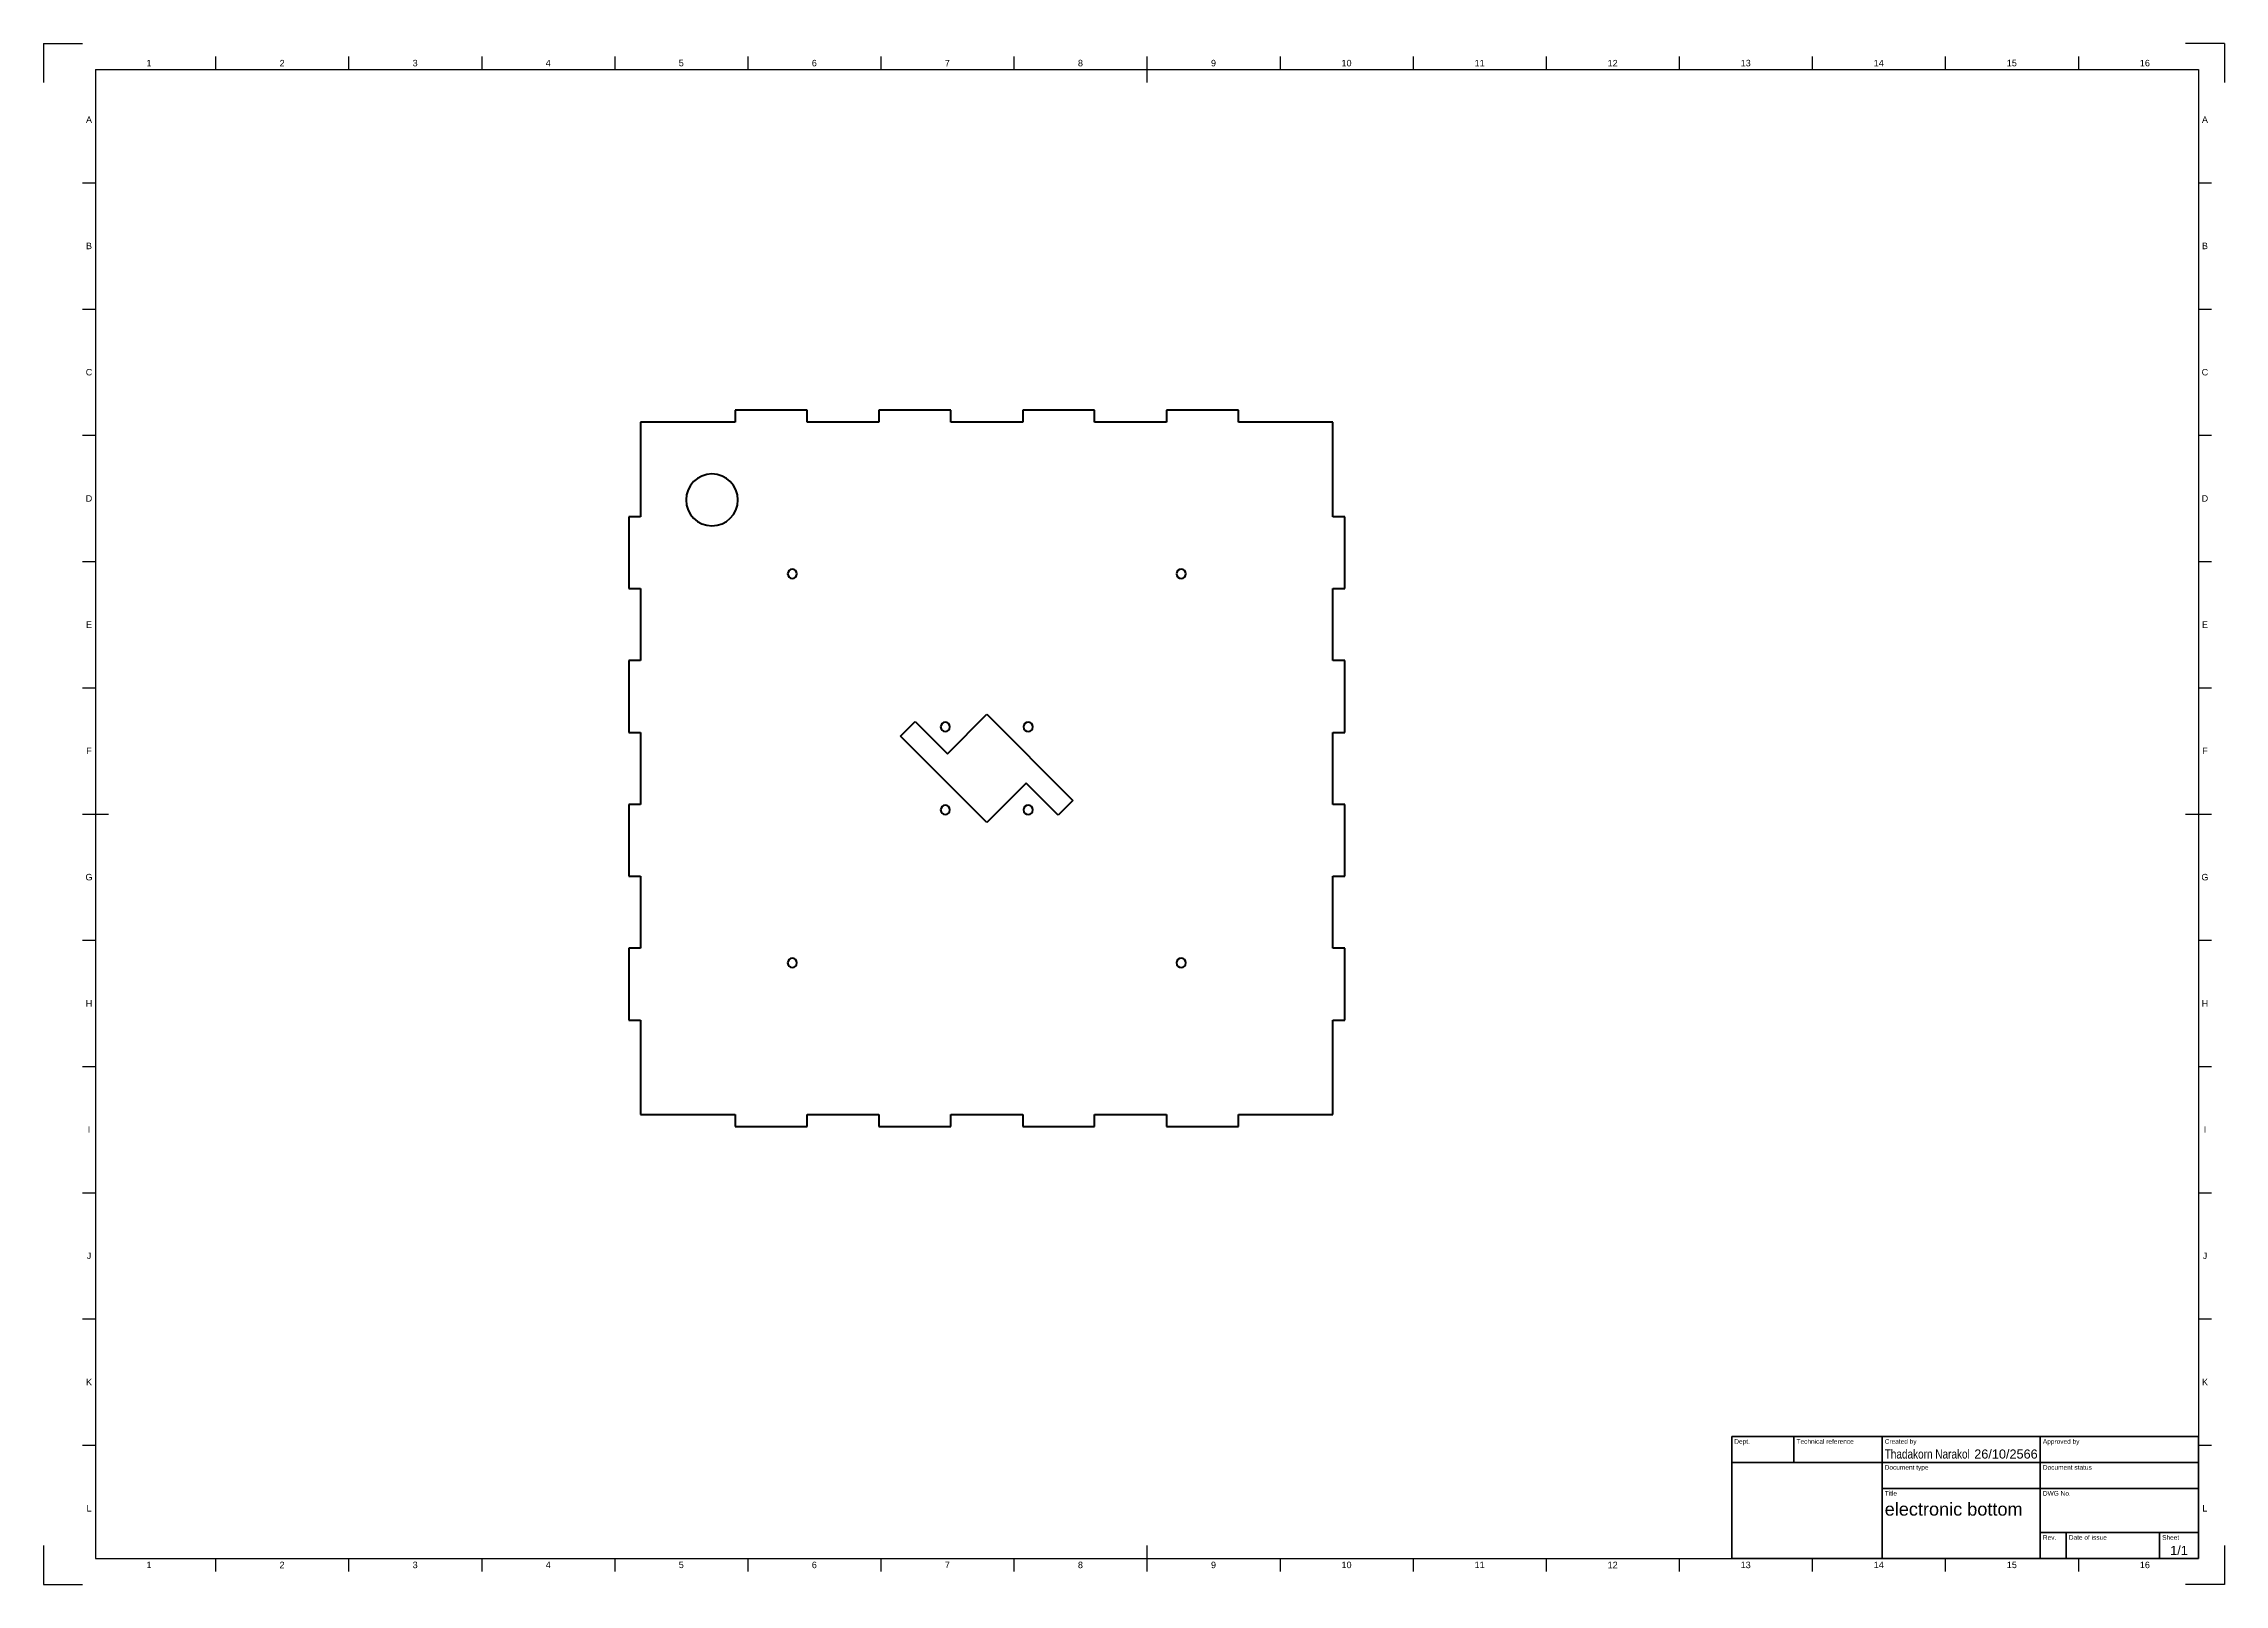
# Model space of a CAD drawing. Header units: millimetres. Extents: x 0 to 841, y 0 to 594.
import ezdxf
from ezdxf.enums import TextEntityAlignment as Align

# ---------------------------------------------------------------- set-up
doc = ezdxf.new("R2010")
doc.units = ezdxf.units.MM
doc.header["$LTSCALE"] = 0.75
for name, color, linetype, lineweight in [('BORDER', 7, 'Continuous', 25), ('TITLEBLOCK', 7, 'Continuous', 35), ('Visible', 7, 'Continuous', 50)]:
    doc.layers.add(name, color=color, linetype=linetype, lineweight=lineweight)
doc.styles.add('FusionTitle', font='arial.ttf')

# ---------------------------------------------------------------- blocks, each defined once
blk = doc.blocks.new('ISO_A1_SHEET')
at = {"layer": 'BORDER'}
for p, q in [((66.3125, 589), (66.3125, 584)), ((117.625, 589), (117.625, 584)), ((168.9375, 589), (168.9375, 584)), ((220.25, 589), (220.25, 584)), ((271.5625, 589), (271.5625, 584)), ((322.875, 589), (322.875, 584)), ((374.1875, 589), (374.1875, 584)), ((425.5, 589), (425.5, 579)), ((476.8125, 589), (476.8125, 584)), ((528.125, 589), (528.125, 584)), ((579.4375, 589), (579.4375, 584)), ((630.75, 589), (630.75, 584)), ((682.0625, 589), (682.0625, 584)), ((733.375, 589), (733.375, 584)), ((784.6875, 589), (784.6875, 584)), ((20, 584), (831, 584)), ((20, 584), (20, 10)), ((831, 584), (831, 10)), ((15, 540.333333), (20, 540.333333)), ((831, 540.333333), (836, 540.333333)), ((15, 491.666666), (20, 491.666666)), ((831, 491.666666), (836, 491.666666)), ((15, 443), (20, 443)), ((831, 443), (836, 443)), ((15, 394.333333), (20, 394.333333)), ((831, 394.333333), (836, 394.333333)), ((15, 345.666667), (20, 345.666667)), ((831, 345.666667), (836, 345.666667)), ((15, 297), (25, 297)), ((826, 297), (836, 297)), ((15, 248.333333), (20, 248.333333)), ((831, 248.333333), (836, 248.333333)), ((15, 199.666667), (20, 199.666667)), ((831, 199.666667), (836, 199.666667)), ((15, 151), (20, 151)), ((831, 151), (836, 151)), ((15, 102.333334), (20, 102.333334)), ((831, 102.333334), (836, 102.333334)), ((15, 53.666667), (20, 53.666667)), ((831, 53.666667), (836, 53.666667)), ((20, 10), (831, 10)), ((66.3125, 10), (66.3125, 5)), ((117.625, 10), (117.625, 5)), ((168.9375, 10), (168.9375, 5)), ((220.25, 10), (220.25, 5)), ((271.5625, 10), (271.5625, 5)), ((322.875, 10), (322.875, 5)), ((374.1875, 10), (374.1875, 5)), ((425.5, 15), (425.5, 5)), ((476.8125, 10), (476.8125, 5)), ((528.125, 10), (528.125, 5)), ((579.4375, 10), (579.4375, 5)), ((630.75, 10), (630.75, 5)), ((682.0625, 10), (682.0625, 5)), ((733.375, 10), (733.375, 5)), ((784.6875, 10), (784.6875, 5))]:
    blk.add_line(p, q, dxfattribs=at)
at = {"layer": 'Defpoints'}
for p, q in [((0, 594), (15, 594)), ((0, 594), (0, 579)), ((841, 594), (826, 594)), ((841, 594), (841, 579)), ((0, 15), (0, 0)), ((841, 15), (841, 0)), ((0, 0), (15, 0)), ((841, 0), (826, 0))]:
    blk.add_line(p, q, dxfattribs=at)
at = {"layer": 'BORDER', "style": 'FusionTitle'}
for s, p in [('1', (40.65625, 586.5)), ('2', (91.96875, 586.5)), ('3', (143.28125, 586.5)), ('4', (194.59375, 586.5)), ('5', (245.90625, 586.5)), ('6', (297.21875, 586.5)), ('7', (348.53125, 586.5)), ('8', (399.84375, 586.5)), ('9', (451.15625, 586.5)), ('10', (502.46875, 586.5)), ('11', (553.78125, 586.5)), ('12', (605.09375, 586.5)), ('13', (656.40625, 586.5)), ('14', (707.71875, 586.5)), ('15', (759.03125, 586.5)), ('16', (810.34375, 586.5)), ('A', (17.5, 564.666666)), ('A', (833.5, 564.666666)), ('B', (17.5, 516)), ('B', (833.5, 516)), ('C', (17.5, 467.333333)), ('C', (833.5, 467.333333)), ('D', (17.5, 418.666667)), ('D', (833.5, 418.666667)), ('E', (17.5, 370)), ('E', (833.5, 370)), ('F', (17.5, 321.333333)), ('F', (833.5, 321.333333)), ('G', (17.5, 272.666667)), ('G', (833.5, 272.666667)), ('H', (17.5, 224)), ('H', (833.5, 224)), ('I', (17.5, 175.333334)), ('I', (833.5, 175.333334)), ('J', (17.5, 126.666667)), ('J', (833.5, 126.666667)), ('K', (17.5, 78)), ('K', (833.5, 78)), ('L', (17.5, 29.333334)), ('L', (833.5, 29.333334)), ('1', (40.65625, 7.5)), ('2', (91.96875, 7.5)), ('3', (143.28125, 7.5)), ('4', (194.59375, 7.5)), ('5', (245.90625, 7.5)), ('6', (297.21875, 7.5)), ('7', (348.53125, 7.5)), ('8', (399.84375, 7.5)), ('9', (451.15625, 7.5)), ('10', (502.46875, 7.5)), ('11', (553.78125, 7.5)), ('12', (605.09375, 7.5)), ('13', (656.40625, 7.5)), ('14', (707.71875, 7.5)), ('15', (759.03125, 7.5)), ('16', (810.34375, 7.5))]:
    blk.add_text(s, height=2.5, dxfattribs=at).set_placement(p, align=Align.MIDDLE)
blk = doc.blocks.new('ISO_TITLEBLOCK')
at = {"layer": 'TITLEBLOCK'}
for p, q in [((0, 47), (-180, 47)), ((-180, 47), (-180, 0)), ((-156, 37), (-156, 47)), ((-122, 0), (-122, 47)), ((-61, 0), (-61, 47)), ((0, 0), (0, 47)), ((-180, 37), (0, 37)), ((-122, 27), (0, 27)), ((-61, 10), (0, 10)), ((-51, 0), (-51, 10)), ((-15, 0), (-15, 10)), ((-180, 0), (0, 0))]:
    blk.add_line(p, q, dxfattribs=at)
at = {"layer": 'TITLEBLOCK', "style": 'FusionTitle'}
for s, p in [('Dept.', (-179, 46)), ('Technical reference', (-155, 46)), ('Created by', (-121, 46)), ('Approved by', (-60, 46)), ('Document type', (-121, 36)), ('Document status', (-60, 36)), ('Title', (-121, 26)), ('DWG No.', (-60, 26)), ('Rev.', (-60, 9)), ('Date of issue', (-50, 9)), ('Sheet', (-14, 9))]:
    blk.add_text(s, height=1.8, dxfattribs=at).set_placement(p, align=Align.TOP_LEFT)
for tag, height, p in [('TECHNICAL_REFERENCE', 3.5, (-155, 42)), ('CREATED_BY', 3.5, (-121, 42)), ('APPROVED_BY', 3.5, (-60, 42)), ('DEPT', 3.5, (-179, 42)), ('DOCUMENT_TYPE', 3.5, (-121, 32)), ('DOCUMENT_STATUS', 3.5, (-60, 32)), ('TITLE_1', 5, (-121, 21.5)), ('TITLE_2', 5, (-121, 14)), ('TITLE_3', 5, (-121, 6.5)), ('DATE_OF_ISSUE', 3.5, (-50, 5))]:
    blk.add_attdef(tag, text='', height=height, dxfattribs=at).set_placement(p, align=Align.TOP_LEFT)
for tag, p in [('CREATED_DATE', (-62, 42)), ('APPROVED_DATE', (-0.99, 42))]:
    blk.add_attdef(tag, text='', height=3.5, dxfattribs=at).set_placement(p, align=Align.TOP_RIGHT)
for tag, height, p in [('DRAWING_NUMBER', 5, (-30.5, 19.75)), ('REV', 3.5, (-56, 4.85)), ('SHEET', 3.5, (-7.5, 4.85))]:
    blk.add_attdef(tag, text='', height=height, dxfattribs=at).set_placement(p, align=Align.TOP_CENTER)

msp = doc.modelspace()

# ---------------------------------------------------------------- linework, layer by layer
at = {"layer": 'Visible'}
for p, q in [((230.234588, 448.086956), (230.234588, 411.621306)), ((266.700238, 448.086956), (230.234588, 448.086956)), ((266.700238, 452.658956), (266.700238, 448.086956)), ((294.424338, 452.658956), (266.700238, 452.658956)), ((294.424338, 448.086956), (294.424338, 452.658956)), ((322.148438, 448.086956), (294.424338, 448.086956)), ((322.148438, 452.658956), (322.148438, 448.086956)), ((349.872538, 452.658956), (322.148438, 452.658956)), ((349.872538, 448.086956), (349.872538, 452.658956)), ((377.596638, 448.086956), (349.872538, 448.086956)), ((377.596638, 452.658956), (377.596638, 448.086956)), ((405.320738, 452.658956), (377.596638, 452.658956)), ((405.320738, 448.086956), (405.320738, 452.658956)), ((433.044838, 448.086956), (405.320738, 448.086956)), ((433.044838, 452.658956), (433.044838, 448.086956)), ((460.768938, 452.658956), (433.044838, 452.658956)), ((460.768938, 448.086956), (460.768938, 452.658956)), ((497.234588, 448.086956), (460.768938, 448.086956)), ((497.234588, 411.621306), (497.234588, 448.086956)), ((225.662588, 411.621306), (225.662588, 383.897206)), ((230.234588, 411.621306), (225.662588, 411.621306)), ((501.806588, 411.621306), (497.234588, 411.621306)), ((501.806588, 383.897206), (501.806588, 411.621306)), ((225.662588, 383.897206), (230.234588, 383.897206)), ((230.234588, 383.897206), (230.234588, 356.173106)), ((497.234588, 383.897206), (501.806588, 383.897206)), ((497.234588, 356.173106), (497.234588, 383.897206)), ((225.662588, 356.173106), (225.662588, 328.449006)), ((230.234588, 356.173106), (225.662588, 356.173106)), ((501.806588, 356.173106), (497.234588, 356.173106)), ((501.806588, 328.449006), (501.806588, 356.173106)), ((225.662588, 328.449006), (230.234588, 328.449006)), ((230.234588, 328.449006), (230.234588, 300.724906)), ((330.50057, 326.961324), (336.157424, 332.618178)), ((336.157424, 332.618178), (348.531793, 320.24381)), ((348.531793, 320.24381), (363.734588, 335.446606)), ((363.734588, 335.446606), (396.968607, 302.212587)), ((497.234588, 328.449006), (501.806588, 328.449006)), ((497.234588, 300.724906), (497.234588, 328.449006)), ((363.734588, 293.727306), (330.50057, 326.961324)), ((378.937384, 308.930101), (363.734588, 293.727306)), ((391.311753, 296.555733), (378.937384, 308.930101)), ((225.662588, 300.724906), (225.662588, 273.000806)), ((230.234588, 300.724906), (225.662588, 300.724906)), ((396.968607, 302.212587), (391.311753, 296.555733)), ((501.806588, 300.724906), (497.234588, 300.724906)), ((501.806588, 273.000806), (501.806588, 300.724906)), ((225.662588, 273.000806), (230.234588, 273.000806)), ((230.234588, 273.000806), (230.234588, 245.276706)), ((497.234588, 273.000806), (501.806588, 273.000806)), ((497.234588, 245.276706), (497.234588, 273.000806)), ((225.662588, 245.276706), (225.662588, 217.552606)), ((230.234588, 245.276706), (225.662588, 245.276706)), ((501.806588, 245.276706), (497.234588, 245.276706)), ((501.806588, 217.552606), (501.806588, 245.276706)), ((225.662588, 217.552606), (230.234588, 217.552606)), ((230.234588, 217.552606), (230.234588, 181.086956)), ((497.234588, 217.552606), (501.806588, 217.552606)), ((497.234588, 181.086956), (497.234588, 217.552606)), ((230.234588, 181.086956), (266.700238, 181.086956)), ((266.700238, 181.086956), (266.700238, 176.514956)), ((294.424338, 181.086956), (322.148438, 181.086956)), ((294.424338, 176.514956), (294.424338, 181.086956)), ((322.148438, 181.086956), (322.148438, 176.514956)), ((349.872538, 181.086956), (377.596638, 181.086956)), ((349.872538, 176.514956), (349.872538, 181.086956)), ((377.596638, 181.086956), (377.596638, 176.514956)), ((405.320738, 181.086956), (433.044838, 181.086956)), ((405.320738, 176.514956), (405.320738, 181.086956)), ((433.044838, 181.086956), (433.044838, 176.514956)), ((460.768938, 176.514956), (460.768938, 181.086956)), ((460.768938, 181.086956), (497.234588, 181.086956)), ((266.700238, 176.514956), (294.424338, 176.514956)), ((322.148438, 176.514956), (349.872538, 176.514956)), ((377.596638, 176.514956), (405.320738, 176.514956)), ((433.044838, 176.514956), (460.768938, 176.514956))]:
    msp.add_line(p, q, dxfattribs=at)
at = {"layer": 'Visible', "extrusion": (0, 0, -1)}
for centre, radius in [((-257.734588, 418.086956), 10), ((-288.734588, 389.586956), 1.8), ((-438.734588, 389.586956), 1.8), ((-347.734588, 330.586956), 1.8), ((-379.734588, 330.586956), 1.8), ((-347.734588, 298.586956), 1.8), ((-379.734588, 298.586956), 1.8), ((-288.734588, 239.586956), 1.8), ((-438.734588, 239.586956), 1.8)]:
    msp.add_circle(centre, radius, dxfattribs=at)

# ---------------------------------------------------------------- block references
at = {"layer": 'BORDER'}
msp.add_blockref('ISO_A1_SHEET', (0, 0), dxfattribs=at)
at = {"layer": 'TITLEBLOCK'}
ref = msp.add_blockref('ISO_TITLEBLOCK', (831, 10), dxfattribs=at)
ref.add_attrib('CREATED_DATE', '26/10/2566', dxfattribs={"height": 3.5, "style": 'FusionTitle'}).set_placement((769, 52), align=Align.TOP_RIGHT)
ref.add_attrib('SHEET', '1/1', dxfattribs={"height": 3.5, "style": 'FusionTitle'}).set_placement((823.5, 14.85), align=Align.TOP_CENTER)
ref.add_attrib('TITLE_1', 'electronic bottom', dxfattribs={"height": 5, "style": 'FusionTitle'}).set_placement((710, 31.5), align=Align.TOP_LEFT)
ref.add_attrib('CREATED_BY', 'Thadakorn Narakol', dxfattribs={"height": 3.5, "style": 'FusionTitle', "width": 0.789258}).set_placement((710, 52), align=Align.TOP_LEFT)

doc.saveas('drawing.dxf')
